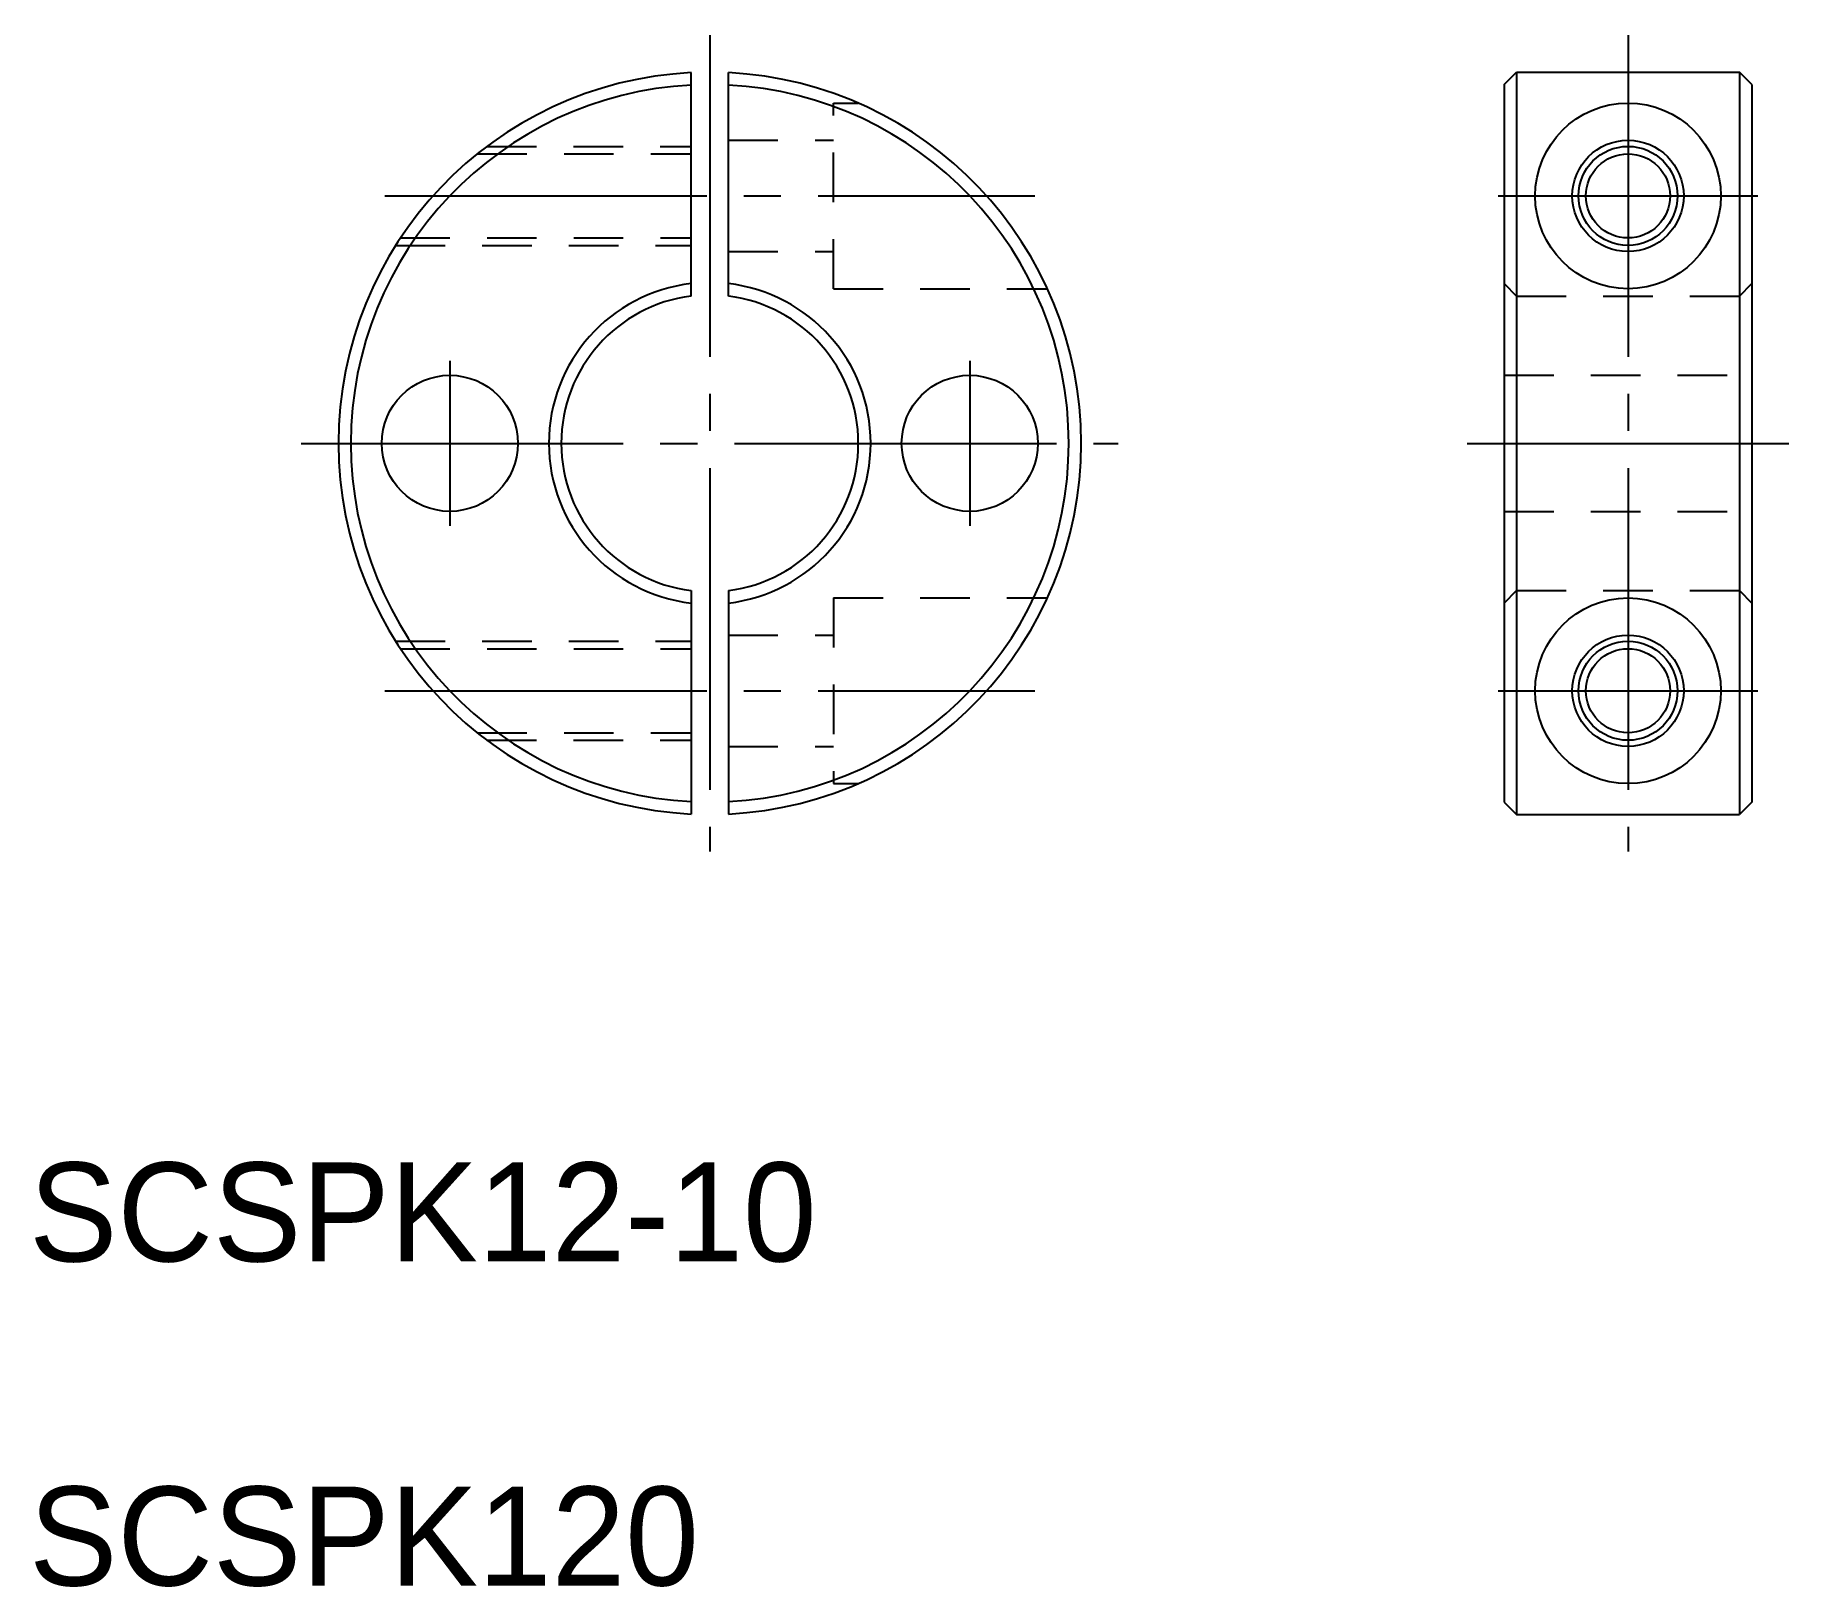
# Model space of a CAD drawing. Extents: x 90.5 to 161.3, y 104.1 to 166.9.
import ezdxf

# ---------------------------------------------------------------- set-up
doc = ezdxf.new("R2010")
doc.units = 0
doc.linetypes.add('CENTER', pattern=[17.5, 13, -1.5, 1.5, -1.5])
doc.linetypes.add('DASHED', pattern=[3.5, 2, -1.5])
doc.layers.get('0').update_dxf_attribs({"linetype": 'CONTINUOUS'})
doc.layers.add('CENTER', color=1, linetype='CENTER')

msp = doc.modelspace()

# ---------------------------------------------------------------- linework, layer by layer
at = {"color": 7, "linetype": 'CONTINUOUS'}
for p, q in [((116.997, 156.308), (116.997, 165.336)), ((118.497, 156.308), (118.497, 165.336)), ((149.837, 164.855), (150.337, 165.355)), ((150.337, 165.355), (150.337, 135.355)), ((150.337, 165.355), (159.337, 165.355)), ((159.337, 165.355), (159.337, 135.355)), ((159.837, 164.855), (159.337, 165.355)), ((149.837, 164.855), (149.837, 135.855)), ((159.837, 164.855), (159.837, 135.855)), ((116.997, 144.402), (116.997, 135.374)), ((118.497, 144.402), (118.497, 135.374)), ((149.837, 135.855), (150.337, 135.355)), ((150.337, 135.355), (159.337, 135.355)), ((159.837, 135.855), (159.337, 135.355))]:
    msp.add_line(p, q, dxfattribs=at)
at = {"color": 3, "linetype": 'DASHED'}
for p, q in [((122.747, 164.105), (123.742, 164.105)), ((122.747, 156.605), (122.747, 164.105)), ((108.747, 162.355), (116.997, 162.355)), ((118.497, 162.605), (122.747, 162.605)), ((108.36, 162.055), (116.997, 162.055)), ((105.058, 158.355), (116.997, 158.355)), ((105.252, 158.655), (116.997, 158.655)), ((118.497, 158.105), (122.747, 158.105)), ((122.747, 156.605), (131.383, 156.605)), ((149.837, 156.808), (150.337, 156.308)), ((159.337, 156.308), (159.837, 156.808)), ((150.337, 156.308), (159.337, 156.308)), ((149.837, 153.105), (159.837, 153.105)), ((149.837, 147.605), (159.837, 147.605)), ((122.747, 144.105), (131.383, 144.105)), ((122.747, 144.105), (122.747, 136.605)), ((149.837, 143.902), (150.337, 144.402)), ((150.337, 144.402), (159.337, 144.402)), ((159.337, 144.402), (159.837, 143.902)), ((118.497, 142.605), (122.747, 142.605)), ((105.058, 142.355), (116.997, 142.355)), ((105.252, 142.055), (116.997, 142.055)), ((108.36, 138.655), (116.997, 138.655)), ((108.747, 138.355), (116.997, 138.355)), ((118.497, 138.105), (122.747, 138.105)), ((122.747, 136.605), (123.742, 136.605))]:
    msp.add_line(p, q, dxfattribs=at)
for centre, radius in [((154.837, 160.355), 3.75), ((154.837, 160.355), 1.7), ((107.247, 150.355), 2.75), ((128.247, 150.355), 2.75), ((154.837, 140.355), 3.75), ((154.837, 140.355), 1.7)]:
    msp.add_circle(centre, radius)
at = {"color": 7, "linetype": 'CONTINUOUS'}
for centre in [(154.837, 160.355), (154.837, 140.355)]:
    msp.add_circle(centre, 2.25, dxfattribs=at)
at = {"color": 3, "linetype": 'CONTINUOUS'}
for centre in [(154.837, 160.355), (154.837, 140.355)]:
    msp.add_circle(centre, 2, dxfattribs=at)
at = {"color": 7, "linetype": 'CONTINUOUS'}
for radius, start, end in [(15, 92.86598, 267.13403), (15, 272.86599, 87.13401), (14.5, 92.9649, 267.0351), (14.5, 272.9649, 87.0351), (6.5, 96.62581, 263.3742), (6.5, 276.62581, 83.37419), (6, 97.18076, 262.81923), (6, 277.18075, 82.81925)]:
    msp.add_arc((117.747, 150.355), radius, start, end, dxfattribs=at)
at = {"layer": 'CENTER', "color": 1, "linetype": 'CENTER'}
for p, q in [((117.747, 166.855), (117.747, 133.855)), ((154.837, 166.855), (154.837, 133.855)), ((104.622, 160.355), (130.871, 160.355)), ((149.587, 160.355), (160.087, 160.355)), ((107.247, 153.695), (107.247, 147.015)), ((128.247, 153.695), (128.247, 147.015)), ((101.247, 150.355), (134.247, 150.355)), ((148.337, 150.355), (161.337, 150.355)), ((104.622, 140.355), (130.871, 140.355)), ((149.587, 140.355), (160.087, 140.355))]:
    msp.add_line(p, q, dxfattribs=at)

# ---------------------------------------------------------------- texts
for s, p in [('SCSPK12-10', (90.25, 117.292)), ('SCSPK120', (90.25, 104.194))]:
    msp.add_text(s, height=4).set_placement(p)

doc.saveas('drawing.dxf')
